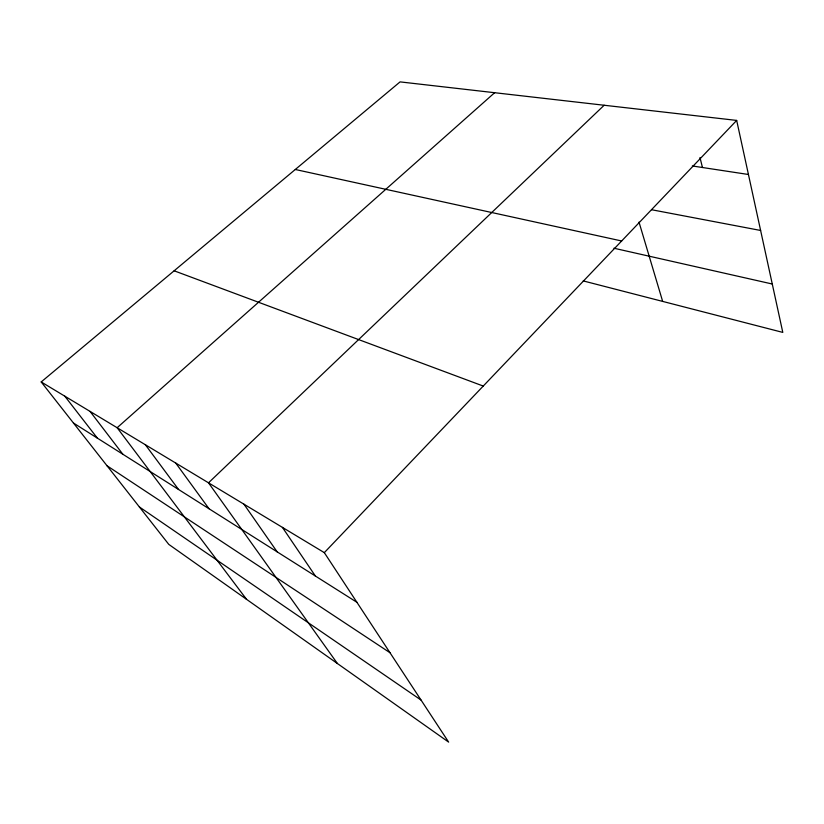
<?xml version="1.0" encoding="UTF-8"?>
<svg xmlns="http://www.w3.org/2000/svg" width="824" height="824" viewBox="0 0 824 824"><rect width="100%" height="100%" fill="white"/><g stroke="black" fill="none" stroke-linecap="round" stroke-linejoin="round"><path stroke-width="1.24" d="M736.677 120.417L400.073 81.885L41.2 381.945L168.776 544.386L448.647 742.115L324.316 552.646L736.677 120.417L782.8 332.402L583.238 280.912M604.157 105.245L208.503 482.823L337.428 663.547M494.647 92.71L117.142 427.728L246.541 599.326M692.314 165.964L748.449 174.492M651.63 209.739L760.624 230.463M295.301 169.487L621.656 240.979M613.931 248.22L772.273 284.012M174.132 270.797L483.245 386.054M41.2 381.945L324.316 552.646M73.439 423L356.885 602.282M107.027 465.766L389.968 652.701M139.369 506.945L421.043 700.06M64.808 396.179L97.345 438.111M90.053 411.403L122.858 454.251M145.374 444.754L178.561 489.487M175.749 463.067L209.028 508.758M243.945 504.185L277.142 551.843M282.416 527.381L315.386 576.028M639.012 222.109L662.661 301.399M699.988 157.508L702.45 167.499"/></g></svg>
